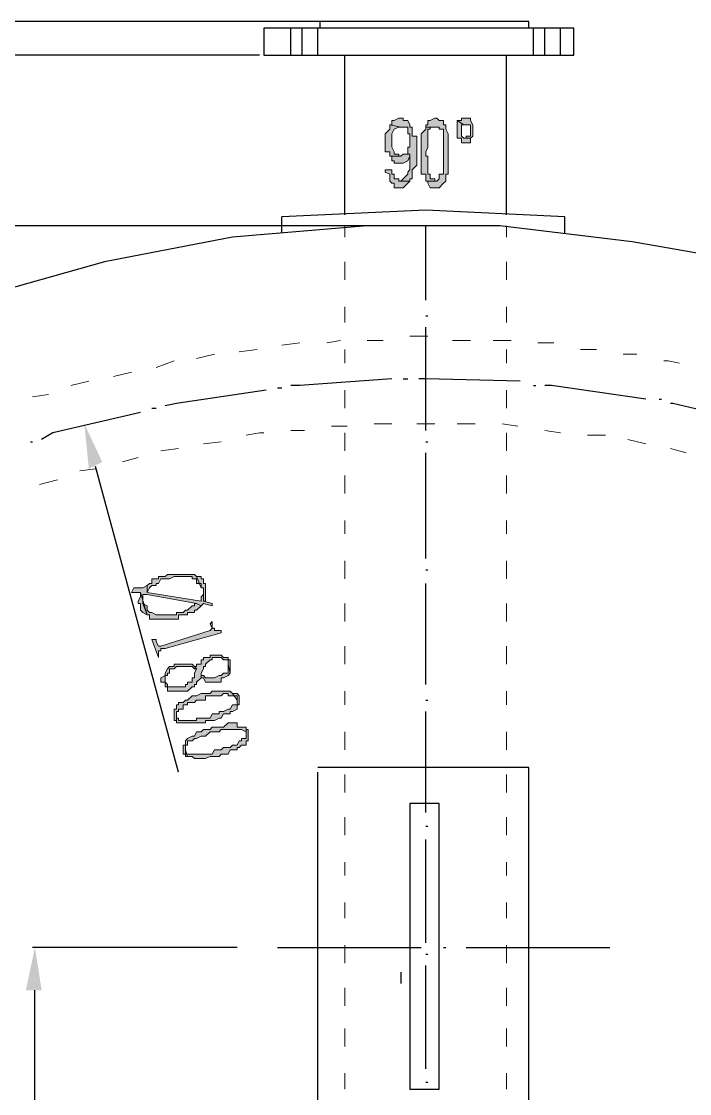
# Model space of a CAD drawing. Header units: millimetres. Extents: x 20 to 821, y 1 to 1134.
# Drawn here: x 236.2 to 289.7, y 536 to 621.9 of the extents above; entities that cross this region are included whole.
import ezdxf

# ---------------------------------------------------------------- set-up
doc = ezdxf.new("R2010")
doc.units = ezdxf.units.MM
doc.layers.add('1', color=7, linetype='Continuous')

msp = doc.modelspace()

# ---------------------------------------------------------------- hatches: boundary and pattern name
h = msp.add_hatch(color=0)
h.dxf.hatch_style = 2
h.paths.add_polyline_path([(266.58, 614.121732), (266.4, 614.121732), (266.04, 613.941732), (265.86, 613.941732), (265.86, 613.581732), (265.68, 613.581732), (266.58, 613.401732), (267.12, 613.401732), (267.12, 613.221732), (267.12, 612.861732), (267.3, 612.861732), (267.3, 611.961732), (267.3, 611.781732), (267.12, 611.781732), (267.12, 611.421732), (267.12, 611.241732), (266.76, 611.241732), (267.3, 611.241732), (267.3, 611.061732), (267.3, 609.981732), (267.12, 609.801732), (267.12, 609.621732), (266.76, 609.261732), (266.58, 609.081732), (267.3, 609.081732), (267.3, 609.261732), (267.48, 609.261732), (267.48, 609.621732), (267.48, 609.981732), (267.84, 610.341732), (267.84, 612.681732), (267.48, 612.681732), (267.48, 613.401732), (267.3, 613.401732), (267.3, 613.581732), (267.12, 613.941732), (266.76, 613.941732), (266.76, 614.121732)])
h = msp.add_hatch(color=0)
h.dxf.hatch_style = 2
h.paths.add_polyline_path([(269.28, 614.121732), (268.92, 613.941732), (268.74, 613.941732), (268.74, 613.581732), (268.56, 613.581732), (268.56, 613.401732), (269.64, 613.401732), (269.64, 613.221732), (270, 613.221732), (270, 612.861732), (270, 612.141732), (270, 609.621732), (269.64, 609.621732), (269.64, 609.261732), (269.46, 609.081732), (268.56, 609.081732), (268.74, 609.081732), (268.74, 608.901732), (268.92, 608.541732), (269.64, 608.541732), (270, 608.901732), (270.18, 609.081732), (270.18, 609.621732), (270.36, 609.621732), (270.36, 612.861732), (270.18, 613.221732), (270.18, 613.581732), (270, 613.581732), (270, 613.941732), (269.64, 613.941732), (269.46, 614.121732)])
h = msp.add_hatch(color=0)
h.dxf.hatch_style = 2
h.paths.add_polyline_path([(271.62, 614.121732), (271.44, 614.121732), (271.44, 613.941732), (271.08, 613.941732), (271.62, 613.581732), (272.16, 613.581732), (272.16, 613.401732), (272.16, 612.681732), (271.8, 612.681732), (271.8, 612.501732), (271.62, 612.501732), (272.16, 612.501732), (272.34, 612.681732), (272.34, 612.861732), (272.34, 613.581732), (272.16, 613.941732), (272.16, 614.121732), (271.8, 614.121732)])
h = msp.add_hatch(color=0)
h.dxf.hatch_style = 2
h.paths.add_polyline_path([(271.08, 613.941732), (271.08, 612.501732), (271.44, 612.501732), (271.44, 612.141732), (271.62, 612.141732), (272.16, 612.141732), (272.16, 612.501732), (271.62, 612.501732), (271.44, 612.681732), (271.44, 613.581732), (271.62, 613.581732)])
h = msp.add_hatch(color=0)
h.dxf.hatch_style = 2
h.paths.add_polyline_path([(265.68, 613.581732), (265.68, 613.221732), (265.32, 612.861732), (265.32, 611.421732), (265.68, 611.421732), (265.68, 611.061732), (266.58, 611.061732), (266.4, 611.061732), (266.4, 611.241732), (266.04, 611.241732), (266.04, 611.421732), (265.86, 611.781732), (265.86, 612.861732), (266.04, 613.221732), (266.4, 613.401732), (266.58, 613.401732)])
h = msp.add_hatch(color=0)
h.dxf.hatch_style = 2
h.paths.add_polyline_path([(268.56, 613.401732), (268.56, 613.221732), (268.2, 612.861732), (268.2, 609.621732), (268.56, 609.621732), (268.56, 609.261732), (268.56, 609.081732), (269.28, 609.081732), (269.28, 609.261732), (268.92, 609.261732), (268.92, 609.621732), (268.74, 609.621732), (268.74, 611.061732), (268.56, 611.061732), (268.56, 611.421732), (268.74, 611.781732), (268.74, 613.221732), (268.92, 613.221732), (268.92, 613.401732), (269.28, 613.401732)])
h = msp.add_hatch(color=0)
h.dxf.hatch_style = 2
h.paths.add_polyline_path([(266.76, 611.241732), (266.58, 611.061732), (265.68, 611.061732), (265.86, 611.061732), (265.86, 610.701732), (266.04, 610.701732), (266.04, 610.521732), (266.4, 610.521732), (266.76, 610.521732), (267.12, 610.701732), (267.3, 611.061732), (267.3, 611.241732)])
h = msp.add_hatch(color=0)
h.dxf.hatch_style = 2
h.paths.add_polyline_path([(265.86, 609.981732), (265.32, 609.981732), (265.32, 609.801732), (265.68, 609.621732), (265.68, 609.081732), (265.86, 608.901732), (266.04, 608.901732), (266.04, 608.541732), (266.76, 608.541732), (267.12, 608.901732), (267.3, 609.081732), (266.58, 609.081732), (266.4, 609.081732), (266.4, 609.261732), (266.04, 609.261732), (266.04, 609.621732), (265.86, 609.621732), (265.86, 609.801732)])
h = msp.add_hatch(color=1)
h.dxf.hatch_style = 2
h.paths.add_polyline_path([(242.64, 586.581732), (241.56, 586.041732), (241.2, 589.641732)])
h = msp.add_hatch(color=0)
h.dxf.hatch_style = 2
h.paths.add_polyline_path([(250.2, 577.401732), (250.02, 577.581732), (247.86, 577.581732), (247.68, 577.401732), (247.14, 577.401732), (247.14, 577.221732), (246.6, 577.221732), (246.6, 576.861732), (246.42, 576.861732), (246.24, 576.681732), (246.24, 576.141732), (246.42, 576.501732), (246.6, 576.681732), (246.96, 576.681732), (246.96, 576.861732), (247.14, 576.861732), (247.32, 577.221732), (248.04, 577.221732), (248.4, 577.401732), (249.84, 577.401732), (249.84, 577.221732), (250.2, 577.221732), (250.2, 576.861732), (250.56, 576.861732), (250.56, 576.681732), (250.56, 576.501732)])
h = msp.add_hatch(color=0)
h.dxf.hatch_style = 2
h.paths.add_polyline_path([(250.92, 576.681732), (250.92, 576.861732), (250.74, 576.861732), (250.74, 577.221732), (250.56, 577.221732), (250.56, 577.401732), (250.2, 577.401732), (250.56, 576.501732), (250.74, 576.501732), (250.74, 576.141732), (250.74, 575.421732), (250.92, 575.421732)])
h = msp.add_hatch(color=0)
h.dxf.hatch_style = 2
h.paths.add_polyline_path([(251.46, 575.241732), (250.74, 575.421732), (250.74, 575.961732), (250.56, 575.781732), (250.56, 575.421732), (246.24, 576.141732), (246.24, 576.681732), (245.88, 576.501732), (245.16, 576.501732), (244.98, 576.141732), (245.7, 576.141732), (246.24, 574.341732), (245.88, 575.241732), (245.88, 575.961732), (246.24, 575.961732), (250.2, 575.241732), (250.56, 575.061732), (250.74, 575.241732), (251.46, 575.061732)])
h = msp.add_hatch(color=0)
h.dxf.hatch_style = 2
h.paths.add_polyline_path([(246.24, 574.341732), (245.7, 576.141732), (245.7, 575.781732), (245.52, 575.421732), (245.52, 575.241732), (245.7, 575.241732), (245.7, 574.701732), (245.88, 574.521732)])
h = msp.add_hatch(color=0)
h.dxf.hatch_style = 2
h.paths.add_polyline_path([(250.56, 575.061732), (250.2, 575.241732), (250.02, 575.241732), (250.02, 575.061732), (249.84, 575.061732), (249.48, 574.701732), (249.3, 574.701732), (249.12, 574.521732), (248.58, 574.521732), (248.58, 574.341732), (246.96, 574.341732), (246.6, 574.521732), (246.42, 574.521732), (246.24, 574.701732), (246.24, 575.061732), (245.88, 575.241732), (246.24, 574.341732), (246.42, 574.341732), (246.42, 573.981732), (248.76, 573.981732), (248.76, 574.341732), (249.48, 574.341732), (249.48, 574.521732), (250.02, 574.521732), (250.02, 574.701732), (250.2, 574.701732)])
h = msp.add_hatch(color=0)
h.dxf.hatch_style = 2
h.paths.add_polyline_path([(252.18, 572.901732), (252.18, 573.081732), (252, 573.081732), (251.64, 573.081732), (251.64, 573.261732), (251.46, 573.261732), (251.46, 573.621732), (251.46, 573.801732), (251.28, 573.621732), (251.46, 573.261732), (251.28, 573.081732), (247.32, 571.821732), (247.14, 571.821732), (246.96, 572.181732), (246.96, 572.361732), (246.6, 572.361732), (247.14, 570.921732), (247.14, 571.461732), (247.32, 571.461732), (247.32, 571.641732), (247.68, 571.641732)])
h = msp.add_hatch(color=0)
h.dxf.hatch_style = 2
h.paths.add_polyline_path([(252.9, 570.381732), (252.9, 570.741732), (252.72, 570.741732), (252.72, 570.921732), (252.36, 570.921732), (252.18, 571.101732), (251.28, 571.101732), (251.28, 570.921732), (250.74, 570.921732), (250.74, 570.741732), (250.56, 570.741732), (250.56, 570.381732), (250.2, 570.381732), (250.2, 570.201732), (250.02, 570.201732), (250.2, 570.021732), (250.02, 569.661732), (250.02, 569.301732), (249.84, 569.301732), (249.84, 568.941732), (249.48, 568.941732), (249.48, 568.761732), (249.3, 568.761732), (249.3, 568.581732), (249.12, 568.581732), (247.86, 568.581732), (247.86, 568.761732), (247.68, 568.941732), (247.68, 569.481732), (247.32, 569.301732), (247.32, 568.941732), (247.68, 568.941732), (247.68, 568.581732), (247.86, 568.581732), (247.86, 568.221732), (248.04, 568.221732), (249.48, 568.221732), (249.84, 568.581732), (250.02, 568.581732), (250.02, 568.761732), (250.2, 568.761732), (250.2, 568.941732), (250.56, 569.301732), (250.56, 569.661732), (250.74, 570.021732), (250.74, 570.201732), (250.92, 570.201732), (250.92, 570.381732), (251.28, 570.741732), (251.46, 570.741732), (251.46, 570.921732), (252.18, 570.921732), (252.36, 570.741732), (252.72, 570.741732), (252.72, 570.381732), (252.9, 569.661732)])
h = msp.add_hatch(color=0)
h.dxf.hatch_style = 2
h.paths.add_polyline_path([(250.02, 570.201732), (249.84, 570.381732), (248.4, 570.381732), (248.4, 570.201732), (248.04, 570.201732), (247.86, 570.021732), (247.68, 569.661732), (247.68, 568.941732), (247.68, 569.301732), (247.68, 569.481732), (247.86, 569.481732), (247.86, 569.661732), (248.04, 569.661732), (248.04, 570.021732), (248.4, 570.021732), (248.58, 570.201732), (249.84, 570.201732), (250.02, 570.021732), (250.2, 570.021732)])
h = msp.add_hatch(color=0)
h.dxf.hatch_style = 2
h.paths.add_polyline_path([(252.9, 569.661732), (252.72, 570.381732), (252.72, 569.661732), (252.36, 569.661732), (252.18, 569.481732), (252, 569.481732), (251.64, 569.301732), (250.92, 569.301732), (250.74, 569.481732), (250.56, 569.481732), (250.56, 569.301732), (250.74, 569.301732), (250.92, 568.941732), (252.18, 568.941732), (252.18, 569.301732), (252.36, 569.301732), (252.72, 569.481732)])
h = msp.add_hatch(color=0)
h.dxf.hatch_style = 2
h.paths.add_polyline_path([(253.08, 568.041732), (252.9, 568.221732), (251.46, 568.221732), (251.28, 568.041732), (250.56, 568.041732), (250.2, 567.861732), (249.84, 567.861732), (249.48, 567.501732), (249.3, 567.501732), (249.12, 567.321732), (248.76, 567.321732), (248.76, 567.141732), (248.58, 567.141732), (248.58, 566.781732), (248.4, 566.781732), (248.4, 566.601732), (248.4, 565.881732), (248.58, 565.881732), (248.58, 565.701732), (248.58, 566.421732), (248.58, 566.601732), (248.76, 566.601732), (248.76, 566.781732), (249.12, 566.781732), (249.12, 567.141732), (249.3, 567.141732), (249.48, 567.141732), (249.48, 567.321732), (250.02, 567.321732), (250.2, 567.501732), (250.92, 567.501732), (250.92, 567.861732), (252.18, 567.861732), (252.36, 568.041732), (252.72, 568.041732), (252.72, 567.861732), (253.44, 567.861732), (253.44, 567.501732)])
h = msp.add_hatch(color=0)
h.dxf.hatch_style = 2
h.paths.add_polyline_path([(253.62, 567.501732), (253.62, 567.861732), (253.44, 568.041732), (253.08, 568.041732), (253.44, 567.501732), (253.44, 567.141732), (253.08, 567.141732), (252.9, 566.781732), (252.72, 566.781732), (252.36, 566.601732), (252, 566.601732), (252, 566.421732), (251.46, 566.421732), (251.28, 566.061732), (250.92, 566.061732), (250.2, 566.061732), (250.2, 565.881732), (248.76, 565.881732), (248.76, 566.061732), (248.58, 566.061732), (248.58, 566.421732), (248.58, 565.701732), (248.76, 565.701732), (250.92, 565.701732), (250.92, 565.881732), (251.64, 565.881732), (252, 566.061732), (252.18, 566.061732), (252.36, 566.421732), (252.9, 566.421732), (252.9, 566.601732), (253.08, 566.601732), (253.44, 566.781732), (253.44, 567.141732), (253.62, 567.141732)])
h = msp.add_hatch(color=0)
h.dxf.hatch_style = 2
h.paths.add_polyline_path([(254.16, 565.341732), (253.44, 565.341732), (253.44, 565.701732), (252.72, 565.701732), (252.36, 565.341732), (251.46, 565.341732), (251.28, 565.161732), (250.74, 565.161732), (250.56, 564.981732), (250.2, 564.981732), (250.02, 564.621732), (249.84, 564.621732), (249.48, 564.441732), (249.3, 564.261732), (249.3, 563.901732), (249.12, 563.901732), (249.12, 563.181732), (249.3, 563.181732), (249.3, 563.001732), (249.48, 563.001732), (249.3, 563.541732), (249.3, 563.901732), (249.48, 563.901732), (249.48, 564.261732), (249.84, 564.261732), (250.02, 564.441732), (250.2, 564.441732), (250.56, 564.621732), (250.92, 564.621732), (251.28, 564.981732), (252, 564.981732), (252.18, 565.161732), (253.8, 565.161732), (254.16, 564.981732)])
h = msp.add_hatch(color=0)
h.dxf.hatch_style = 2
h.paths.add_polyline_path([(254.34, 564.981732), (254.34, 565.161732), (254.16, 565.161732), (254.16, 565.341732), (254.16, 564.981732), (254.16, 564.441732), (253.8, 564.441732), (253.8, 564.261732), (253.62, 564.261732), (253.44, 563.901732), (253.08, 563.901732), (252.9, 563.721732), (252.36, 563.721732), (252.18, 563.541732), (252, 563.541732), (251.64, 563.541732), (251.46, 563.181732), (249.3, 563.181732), (249.3, 563.541732), (249.48, 563.001732), (249.84, 563.001732), (250.02, 562.821732), (250.92, 562.821732), (251.28, 563.001732), (252, 563.001732), (252.18, 563.181732), (252.72, 563.181732), (252.9, 563.541732), (253.44, 563.541732), (253.44, 563.721732), (253.62, 563.721732), (253.8, 563.901732), (254.16, 563.901732), (254.16, 564.261732), (254.34, 564.261732), (254.34, 564.441732)])
h = msp.add_hatch(color=1)
h.dxf.hatch_style = 2
h.paths.add_polyline_path([(236.52, 544.281732), (237.78, 544.281732), (237.24, 547.701732)])

# ---------------------------------------------------------------- linework, layer by layer
at = {"layer": '1', "color": 1, "lineweight": 25}
for points in [[(260.1, 621.861732), (86.04, 621.861732)], [(255.24, 619.161732), (231.84, 619.161732)], [(268.56, 605.481732), (231.84, 605.481732)], [(248.76, 561.741732), (242.1, 586.221732)], [(253.44, 547.701732), (237.06, 547.701732)], [(237.24, 494.061732), (237.24, 544.281732)]]:
    msp.add_lwpolyline(points, dxfattribs=at)
at = {"layer": '1', "color": 0, "lineweight": 25}
for points in [[(276.84, 621.861732), (260.1, 621.861732)], [(260.1, 621.321732), (260.1, 621.861732)], [(276.84, 621.321732), (276.84, 621.861732)], [(280.44, 621.321732), (255.6, 621.321732), (255.6, 619.161732)], [(257.76, 619.161732), (257.76, 621.321732)], [(259.92, 619.161732), (259.92, 621.321732)], [(277.2, 619.161732), (277.2, 621.321732)], [(279.36, 619.161732), (279.36, 621.321732)], [(280.44, 619.161732), (280.44, 621.321732)], [(255.6, 619.161732), (280.44, 619.161732)], [(262.08, 606.381732), (262.08, 619.161732)], [(275.04, 606.381732), (275.04, 619.161732)], [(279.72, 606.201732), (268.56, 606.741732), (257.04, 606.201732)], [(257.04, 604.941732), (257.04, 606.201732)], [(279.72, 604.941732), (279.72, 606.201732)], [(295.38, 602.421732), (285.12, 604.221732), (274.5, 605.481732), (263.88, 605.481732), (253.08, 604.581732), (242.82, 602.601732), (232.56, 599.721732), (222.66, 596.121732), (213.12, 591.261732), (203.94, 585.861732), (195.48, 579.381732), (187.56, 572.361732), (180.36, 564.441732), (173.88, 555.981732), (168.48, 546.981732), (163.62, 537.621732), (159.84, 527.541732), (156.96, 517.461732)], [(276.84, 533.481732), (276.84, 562.101732), (259.92, 562.101732)], [(259.92, 533.301732), (259.92, 561.741732)], [(267.3, 536.361732), (269.64, 536.361732), (269.64, 559.221732), (267.3, 559.221732), (267.3, 536.361732)], [(266.58, 545.721732), (266.58, 544.821732)]]:
    msp.add_lwpolyline(points, dxfattribs=at)
at = {"layer": '1', "color": 2, "lineweight": 25}
for points in [[(258.66, 619.161732), (258.66, 621.321732)], [(278.1, 619.161732), (278.1, 621.321732)], [(268.56, 599.541732), (268.56, 605.481732)], [(268.56, 598.281732), (268.74, 598.281732)], [(268.56, 589.101732), (268.56, 597.381732)], [(256.68, 592.521732), (257.04, 592.521732)], [(265.86, 593.241732), (258.48, 592.701732), (257.76, 592.701732)], [(266.76, 593.241732), (267.12, 593.241732)], [(276.12, 593.061732), (268.56, 593.241732), (268.02, 593.241732)], [(277.2, 592.701732), (277.38, 592.701732)], [(286.2, 591.621732), (278.64, 592.701732), (278.1, 592.701732)], [(255.78, 592.341732), (248.58, 591.261732), (247.68, 591.081732)], [(287.28, 591.621732), (287.46, 591.621732)], [(246.6, 590.901732), (246.96, 590.901732)], [(296.1, 589.461732), (288.36, 591.261732), (288.18, 591.261732)], [(245.7, 590.541732), (238.68, 588.921732), (237.78, 588.381732)], [(236.88, 588.201732), (237.06, 588.201732)], [(268.56, 588.201732), (268.74, 588.201732)], [(268.56, 578.841732), (268.56, 587.301732)], [(268.56, 577.941732), (268.74, 577.941732)], [(268.56, 568.761732), (268.56, 576.861732)], [(268.56, 567.501732), (268.74, 567.501732)], [(268.56, 558.501732), (268.56, 566.601732)], [(268.56, 557.421732), (268.74, 557.421732)], [(268.56, 548.061732), (268.56, 556.341732)], [(256.68, 547.701732), (268.2, 547.701732)], [(268.56, 547.161732), (268.74, 547.161732)], [(270, 547.701732), (270.18, 547.701732)], [(271.8, 547.701732), (283.32, 547.701732)], [(268.56, 537.981732), (268.56, 546.261732)], [(268.56, 536.901732), (268.74, 536.901732)]]:
    msp.add_lwpolyline(points, dxfattribs=at)
at = {"layer": '1', "color": 0, "lineweight": 5}
for points in [[(266.58, 614.121732), (266.4, 614.121732), (266.04, 613.941732), (265.86, 613.941732), (265.86, 613.581732), (265.68, 613.581732), (266.58, 613.401732), (267.12, 613.401732), (267.12, 613.221732), (267.12, 612.861732), (267.3, 612.861732), (267.3, 611.961732), (267.3, 611.781732), (267.12, 611.781732), (267.12, 611.421732), (267.12, 611.241732), (266.76, 611.241732), (267.3, 611.241732), (267.3, 611.061732), (267.3, 609.981732), (267.12, 609.801732), (267.12, 609.621732), (266.76, 609.261732), (266.58, 609.081732), (267.3, 609.081732), (267.3, 609.261732), (267.48, 609.261732), (267.48, 609.621732), (267.48, 609.981732), (267.84, 610.341732), (267.84, 612.681732), (267.48, 612.681732), (267.48, 613.401732), (267.3, 613.401732), (267.3, 613.581732), (267.12, 613.941732), (266.76, 613.941732), (266.76, 614.121732), (266.58, 614.121732)], [(269.28, 614.121732), (268.92, 613.941732), (268.74, 613.941732), (268.74, 613.581732), (268.56, 613.581732), (268.56, 613.401732), (269.64, 613.401732), (269.64, 613.221732), (270, 613.221732), (270, 612.861732), (270, 612.141732), (270, 612.141732), (270, 609.621732), (269.64, 609.621732), (269.64, 609.261732), (269.46, 609.081732), (268.56, 609.081732), (268.74, 609.081732), (268.74, 608.901732), (268.92, 608.541732), (269.64, 608.541732), (270, 608.901732), (270.18, 609.081732), (270.18, 609.621732), (270.36, 609.621732), (270.36, 612.861732), (270.18, 613.221732), (270.18, 613.581732), (270, 613.581732), (270, 613.941732), (269.64, 613.941732), (269.46, 614.121732), (269.28, 614.121732)], [(271.62, 614.121732), (271.44, 614.121732), (271.44, 613.941732), (271.08, 613.941732), (271.62, 613.581732), (272.16, 613.581732), (272.16, 613.401732), (272.16, 612.681732), (271.8, 612.681732), (271.8, 612.501732), (271.62, 612.501732), (272.16, 612.501732), (272.34, 612.681732), (272.34, 612.861732), (272.34, 613.581732), (272.16, 613.941732), (272.16, 614.121732), (271.8, 614.121732), (271.62, 614.121732)], [(271.08, 613.941732), (271.08, 612.501732), (271.44, 612.501732), (271.44, 612.141732), (271.62, 612.141732), (272.16, 612.141732), (272.16, 612.501732), (271.62, 612.501732), (271.44, 612.681732), (271.44, 613.581732), (271.62, 613.581732), (271.08, 613.941732)], [(265.68, 613.581732), (265.68, 613.221732), (265.32, 612.861732), (265.32, 611.421732), (265.68, 611.421732), (265.68, 611.061732), (266.58, 611.061732), (266.4, 611.061732), (266.4, 611.241732), (266.04, 611.241732), (266.04, 611.421732), (266.04, 611.421732), (265.86, 611.781732), (265.86, 612.861732), (266.04, 613.221732), (266.4, 613.401732), (266.58, 613.401732), (265.68, 613.581732)], [(268.56, 613.401732), (268.56, 613.221732), (268.2, 612.861732), (268.2, 609.621732), (268.2, 609.621732), (268.56, 609.621732), (268.56, 609.261732), (268.56, 609.081732), (269.28, 609.081732), (269.28, 609.261732), (268.92, 609.261732), (268.92, 609.621732), (268.74, 609.621732), (268.74, 611.061732), (268.56, 611.061732), (268.56, 611.421732), (268.74, 611.781732), (268.74, 613.221732), (268.92, 613.221732), (268.92, 613.401732), (269.28, 613.401732), (268.56, 613.401732)], [(266.76, 611.241732), (266.58, 611.061732), (265.68, 611.061732), (265.86, 611.061732), (265.86, 610.701732), (266.04, 610.701732), (266.04, 610.521732), (266.4, 610.521732), (266.76, 610.521732), (267.12, 610.701732), (267.3, 611.061732), (267.3, 611.241732), (266.76, 611.241732)], [(265.86, 609.981732), (265.32, 609.981732), (265.32, 609.801732), (265.68, 609.621732), (265.68, 609.081732), (265.86, 608.901732), (266.04, 608.901732), (266.04, 608.541732), (266.76, 608.541732), (267.12, 608.901732), (267.3, 609.081732), (266.58, 609.081732), (266.4, 609.081732), (266.4, 609.261732), (266.04, 609.261732), (266.04, 609.621732), (265.86, 609.621732), (265.86, 609.801732), (265.86, 609.981732)], [(250.2, 577.401732), (250.02, 577.581732), (247.86, 577.581732), (247.68, 577.401732), (247.14, 577.401732), (247.14, 577.221732), (246.6, 577.221732), (246.6, 576.861732), (246.42, 576.861732), (246.24, 576.681732), (246.24, 576.141732), (246.42, 576.501732), (246.6, 576.681732), (246.96, 576.681732), (246.96, 576.861732), (247.14, 576.861732), (247.32, 577.221732), (248.04, 577.221732), (248.4, 577.401732), (249.84, 577.401732), (249.84, 577.221732), (250.2, 577.221732), (250.2, 576.861732), (250.56, 576.861732), (250.56, 576.681732), (250.56, 576.501732), (250.2, 577.401732)], [(250.92, 576.681732), (250.92, 576.861732), (250.74, 576.861732), (250.74, 577.221732), (250.56, 577.221732), (250.56, 577.401732), (250.2, 577.401732), (250.56, 576.501732), (250.74, 576.501732), (250.74, 576.141732), (250.74, 575.421732), (250.92, 575.421732), (250.92, 576.681732)], [(251.46, 575.241732), (250.74, 575.421732), (250.74, 575.961732), (250.56, 575.781732), (250.56, 575.421732), (246.24, 576.141732), (246.24, 576.681732), (245.88, 576.501732), (245.16, 576.501732), (244.98, 576.141732), (245.7, 576.141732), (246.24, 574.341732), (245.88, 575.241732), (245.88, 575.961732), (246.24, 575.961732), (250.2, 575.241732), (250.56, 575.061732), (250.74, 575.241732), (251.46, 575.061732), (251.46, 575.241732)], [(246.24, 574.341732), (245.7, 576.141732), (245.7, 575.781732), (245.52, 575.421732), (245.52, 575.241732), (245.7, 575.241732), (245.7, 574.701732), (245.88, 574.521732), (246.24, 574.341732)], [(250.56, 575.061732), (250.2, 575.241732), (250.02, 575.241732), (250.02, 575.061732), (249.84, 575.061732), (249.48, 574.701732), (249.3, 574.701732), (249.12, 574.521732), (248.58, 574.521732), (248.58, 574.341732), (246.96, 574.341732), (246.6, 574.521732), (246.42, 574.521732), (246.24, 574.701732), (246.24, 575.061732), (245.88, 575.241732), (246.24, 574.341732), (246.42, 574.341732), (246.42, 573.981732), (248.76, 573.981732), (248.76, 574.341732), (249.48, 574.341732), (249.48, 574.521732), (250.02, 574.521732), (250.02, 574.701732), (250.2, 574.701732), (250.56, 575.061732)], [(252.18, 572.901732), (252.18, 573.081732), (252, 573.081732), (251.64, 573.081732), (251.64, 573.261732), (251.46, 573.261732), (251.46, 573.621732), (251.46, 573.801732), (251.28, 573.621732), (251.46, 573.261732), (251.28, 573.081732), (247.32, 571.821732), (247.14, 571.821732), (246.96, 572.181732), (246.96, 572.361732), (246.6, 572.361732), (247.14, 570.921732), (247.14, 571.461732), (247.32, 571.461732), (247.32, 571.641732), (247.68, 571.641732), (252.18, 572.901732)], [(252.9, 570.381732), (252.9, 570.741732), (252.72, 570.741732), (252.72, 570.921732), (252.36, 570.921732), (252.18, 571.101732), (251.28, 571.101732), (251.28, 570.921732), (250.74, 570.921732), (250.74, 570.741732), (250.56, 570.741732), (250.56, 570.381732), (250.2, 570.381732), (250.2, 570.201732), (250.02, 570.201732), (250.2, 570.021732), (250.02, 569.661732), (250.02, 569.301732), (249.84, 569.301732), (249.84, 568.941732), (249.48, 568.941732), (249.48, 568.761732), (249.3, 568.761732), (249.3, 568.581732), (249.12, 568.581732), (247.86, 568.581732), (247.86, 568.761732), (247.68, 568.941732), (247.68, 569.481732), (247.32, 569.301732), (247.32, 568.941732), (247.68, 568.941732), (247.68, 568.581732), (247.86, 568.581732), (247.86, 568.221732), (248.04, 568.221732), (249.48, 568.221732), (249.84, 568.581732), (250.02, 568.581732), (250.02, 568.761732), (250.2, 568.761732), (250.2, 568.941732), (250.56, 569.301732), (250.56, 569.661732), (250.74, 570.021732), (250.74, 570.201732), (250.92, 570.201732), (250.92, 570.381732), (251.28, 570.741732), (251.46, 570.741732), (251.46, 570.921732), (252.18, 570.921732), (252.36, 570.741732), (252.72, 570.741732), (252.72, 570.381732), (252.9, 569.661732), (252.9, 570.381732)], [(250.02, 570.201732), (249.84, 570.381732), (248.4, 570.381732), (248.4, 570.201732), (248.04, 570.201732), (247.86, 570.021732), (247.68, 569.661732), (247.68, 568.941732), (247.68, 569.301732), (247.68, 569.481732), (247.86, 569.481732), (247.86, 569.661732), (248.04, 569.661732), (248.04, 570.021732), (248.4, 570.021732), (248.58, 570.201732), (249.84, 570.201732), (250.02, 570.021732), (250.2, 570.021732), (250.02, 570.201732)], [(252.9, 569.661732), (252.72, 570.381732), (252.72, 569.661732), (252.36, 569.661732), (252.18, 569.481732), (252, 569.481732), (251.64, 569.301732), (250.92, 569.301732), (250.74, 569.481732), (250.56, 569.481732), (250.56, 569.301732), (250.74, 569.301732), (250.92, 568.941732), (250.92, 568.941732), (252.18, 568.941732), (252.18, 569.301732), (252.36, 569.301732), (252.72, 569.481732), (252.9, 569.661732)], [(253.08, 568.041732), (252.9, 568.221732), (251.46, 568.221732), (251.28, 568.041732), (250.56, 568.041732), (250.2, 567.861732), (249.84, 567.861732), (249.48, 567.501732), (249.3, 567.501732), (249.12, 567.321732), (248.76, 567.321732), (248.76, 567.141732), (248.58, 567.141732), (248.58, 566.781732), (248.4, 566.781732), (248.4, 566.601732), (248.4, 565.881732), (248.58, 565.881732), (248.58, 565.701732), (248.58, 566.421732), (248.58, 566.601732), (248.76, 566.601732), (248.76, 566.781732), (249.12, 566.781732), (249.12, 567.141732), (249.3, 567.141732), (249.48, 567.141732), (249.48, 567.321732), (250.02, 567.321732), (250.2, 567.501732), (250.92, 567.501732), (250.92, 567.861732), (252.18, 567.861732), (252.36, 568.041732), (252.72, 568.041732), (252.72, 567.861732), (253.44, 567.861732), (253.44, 567.501732), (253.08, 568.041732)], [(253.62, 567.501732), (253.62, 567.861732), (253.44, 568.041732), (253.08, 568.041732), (253.44, 567.501732), (253.44, 567.141732), (253.08, 567.141732), (252.9, 566.781732), (252.72, 566.781732), (252.36, 566.601732), (252, 566.601732), (252, 566.421732), (251.46, 566.421732), (251.28, 566.061732), (250.92, 566.061732), (250.2, 566.061732), (250.2, 565.881732), (248.76, 565.881732), (248.76, 566.061732), (248.58, 566.061732), (248.58, 566.421732), (248.58, 565.701732), (248.76, 565.701732), (250.92, 565.701732), (250.92, 565.881732), (251.64, 565.881732), (252, 566.061732), (252.18, 566.061732), (252.36, 566.421732), (252.9, 566.421732), (252.9, 566.601732), (253.08, 566.601732), (253.44, 566.781732), (253.44, 567.141732), (253.62, 567.141732), (253.62, 567.501732)], [(254.16, 565.341732), (253.44, 565.341732), (253.44, 565.701732), (252.72, 565.701732), (252.36, 565.341732), (251.46, 565.341732), (251.28, 565.161732), (250.74, 565.161732), (250.56, 564.981732), (250.2, 564.981732), (250.02, 564.621732), (249.84, 564.621732), (249.48, 564.441732), (249.3, 564.261732), (249.3, 563.901732), (249.12, 563.901732), (249.12, 563.181732), (249.3, 563.181732), (249.3, 563.001732), (249.48, 563.001732), (249.3, 563.541732), (249.3, 563.901732), (249.48, 563.901732), (249.48, 564.261732), (249.84, 564.261732), (250.02, 564.441732), (250.2, 564.441732), (250.56, 564.621732), (250.92, 564.621732), (251.28, 564.981732), (252, 564.981732), (252.18, 565.161732), (253.8, 565.161732), (254.16, 564.981732), (254.16, 565.341732)], [(254.34, 564.981732), (254.34, 565.161732), (254.16, 565.161732), (254.16, 565.341732), (254.16, 564.981732), (254.16, 564.441732), (253.8, 564.441732), (253.8, 564.261732), (253.62, 564.261732), (253.44, 563.901732), (253.08, 563.901732), (252.9, 563.721732), (252.36, 563.721732), (252.18, 563.541732), (252, 563.541732), (251.64, 563.541732), (251.46, 563.181732), (249.3, 563.181732), (249.3, 563.541732), (249.48, 563.001732), (249.84, 563.001732), (250.02, 562.821732), (250.92, 562.821732), (251.28, 563.001732), (252, 563.001732), (252.18, 563.181732), (252.72, 563.181732), (252.9, 563.541732), (253.44, 563.541732), (253.44, 563.721732), (253.62, 563.721732), (253.8, 563.901732), (254.16, 563.901732), (254.16, 564.261732), (254.34, 564.261732), (254.34, 564.441732), (254.34, 564.981732)]]:
    msp.add_lwpolyline(points, dxfattribs=at)
at = {"layer": '1', "color": 254, "lineweight": 5}
for points in [[(262.08, 604.581732), (262.08, 605.481732)], [(275.04, 604.581732), (275.04, 605.481732)], [(262.08, 601.161732), (262.08, 602.601732)], [(275.04, 601.161732), (275.04, 602.601732)], [(262.08, 597.741732), (262.08, 599.001732)], [(275.04, 597.741732), (275.04, 599.001732)], [(258.48, 596.121732), (257.04, 595.941732)], [(261.72, 596.301732), (260.64, 596.121732)], [(265.14, 596.301732), (263.88, 596.301732)], [(268.74, 596.661732), (267.3, 596.661732)], [(272.16, 596.301732), (270.72, 596.301732)], [(275.4, 596.301732), (273.96, 596.301732)], [(278.82, 596.121732), (277.56, 596.121732)], [(251.64, 595.221732), (250.2, 594.861732)], [(255.06, 595.581732), (253.62, 595.401732)], [(262.08, 594.501732), (262.08, 595.581732)], [(275.04, 594.501732), (275.04, 595.581732)], [(282.24, 595.581732), (280.98, 595.581732)], [(285.48, 595.221732), (284.4, 595.221732)], [(248.4, 594.681732), (246.96, 594.141732)], [(288.9, 594.501732), (288, 594.681732), (287.64, 594.681732)], [(244.98, 593.781732), (243.54, 593.421732)], [(241.56, 593.061732), (240.12, 592.701732)], [(238.32, 591.981732), (237.06, 591.801732)], [(262.08, 590.901732), (262.08, 592.341732)], [(275.04, 590.901732), (275.04, 592.341732)], [(258.84, 589.101732), (257.76, 589.101732)], [(262.26, 589.461732), (261, 589.461732)], [(265.86, 589.641732), (264.42, 589.641732)], [(269.28, 589.641732), (267.84, 589.641732)], [(272.52, 589.641732), (271.08, 589.641732)], [(275.94, 589.461732), (274.68, 589.641732)], [(279.36, 588.921732), (278.1, 589.101732)], [(252.18, 588.201732), (250.74, 588.021732)], [(255.6, 588.921732), (255.24, 588.921732), (254.16, 588.741732)], [(262.08, 587.481732), (262.08, 588.921732)], [(275.04, 587.481732), (275.04, 588.921732)], [(282.96, 588.741732), (281.52, 588.741732)], [(286.2, 588.021732), (284.76, 588.381732)], [(248.76, 587.661732), (247.32, 587.481732)], [(289.44, 587.301732), (288.18, 587.661732)], [(245.52, 586.941732), (244.26, 586.581732)], [(242.1, 586.041732), (240.84, 585.861732)], [(239.04, 585.141732), (237.6, 584.781732)], [(262.08, 584.061732), (262.08, 585.501732)], [(275.04, 584.061732), (275.04, 585.501732)], [(262.08, 580.821732), (262.08, 581.901732)], [(275.04, 580.821732), (275.04, 581.901732)], [(262.08, 577.221732), (262.08, 578.661732)], [(275.04, 577.221732), (275.04, 578.661732)], [(262.08, 573.801732), (262.08, 575.241732)], [(275.04, 573.801732), (275.04, 575.241732)], [(262.08, 570.381732), (262.08, 571.821732)], [(275.04, 570.381732), (275.04, 571.821732)], [(262.08, 567.141732), (262.08, 568.221732)], [(275.04, 567.141732), (275.04, 568.221732)], [(262.08, 563.541732), (262.08, 564.981732)], [(275.04, 563.541732), (275.04, 564.981732)], [(262.08, 560.121732), (262.08, 561.561732)], [(275.04, 560.121732), (275.04, 561.561732)], [(262.08, 556.701732), (262.08, 558.141732)], [(275.04, 556.701732), (275.04, 558.141732)], [(262.08, 553.461732), (262.08, 554.541732)], [(275.04, 553.461732), (275.04, 554.541732)], [(262.08, 550.041732), (262.08, 551.301732)], [(275.04, 550.041732), (275.04, 551.301732)], [(262.08, 546.441732), (262.08, 547.881732)], [(275.04, 546.441732), (275.04, 547.881732)], [(262.08, 543.021732), (262.08, 544.461732)], [(275.04, 543.021732), (275.04, 544.461732)], [(262.08, 539.781732), (262.08, 541.221732)], [(275.04, 539.781732), (275.04, 541.221732)], [(262.08, 536.361732), (262.08, 537.621732)], [(275.04, 536.361732), (275.04, 537.621732)]]:
    msp.add_lwpolyline(points, dxfattribs=at)

doc.saveas('drawing.dxf')
